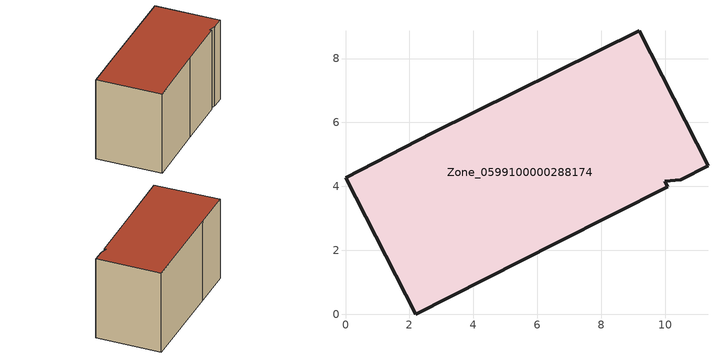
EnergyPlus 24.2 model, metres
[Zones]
Zone_0599100000288174
 floor ground (C_G): 9.18,8.87 11.34,4.64 10.49,4.21 9.99,4.16 10.07,4 6.61,2.24 2.2,0 0,4.28 2.73,5.67 z2.58
 wall outside (C_F): 0,4.28 2.2,0 6.61,2.24 10.07,4 9.99,4.16 10.49,4.21 11.34,4.64 9.18,8.87 2.73,5.67 0,4.28 z2.58:8.85
 roof outside (C_R): 10.49,4.21 11.34,4.64 9.18,8.87 2.73,5.67 0,4.28 2.2,0 6.61,2.24 10.07,4 9.99,4.16 z8.85
[BUILDING]
Pand.0599100000288174: North Axis=0; Terrain=City; Loads Convergence Tolerance Value=0.04; Temperature Convergence Tolerance Value=0.4; Solar Distribution=FullExterior; Maximum Number of Warmup Days=25; Minimum Number of Warmup Days=1
[Site:Location]
Rotterdam.The.Hague.AP_ZH_NLD Design_Conditions: Latitude=51.96; Longitude=4.45; Time Zone=1; Elevation=-4.5
[SITE:GROUNDTEMPERATURE:BUILDINGSURFACE]
18, 18, 18, 18, 18, 18, 18, 18, 18, 18, 18, 18
[MATERIAL] Thermal Absorptance=0.9; Solar Absorptance=0.7; Visible Absorptance=0.7
Name | Roughness | Thickness | Conductivity | Density | Specific Heat
G.TC.1946 | MediumSmooth | 0.15 | 1 | 540 | 1210
F.TC.1946 | Rough | 0.3 | 0.857143 | 1920 | 840
R.TC.1946 | MediumRough | 0.2 | 0.909091 | 1500 | 1000
[CONSTRUCTION]
C_G: G.TC.1946
C_F: F.TC.1946
C_R: R.TC.1946
[ZONE]
Zone_0599100000288174: Type=1; Multiplier=1; Ceiling Height=Autocalculate; Volume=Autocalculate; Floor Area=autocalculate; Part of Total Floor Area=Yes
[ZONEINFILTRATION:DESIGNFLOWRATE]
Infil_Zone_0599100000288174: Zone or ZoneList or Space or SpaceList=Zone_0599100000288174; Schedule=AlwaysOn; Design Flow Rate Calculation Method=Flow/Area; Flow Rate per Floor Area=0.003; Constant Term Coefficient=1; Temperature Term Coefficient=0; Velocity Term Coefficient=0; Velocity Squared Term Coefficient=0
[HVACTEMPLATE:ZONE:IDEALLOADSAIRSYSTEM]
Zone_0599100000288174: Maximum Heating Supply Air Temperature=50; Minimum Cooling Supply Air Temperature=13; Maximum Heating Supply Air Humidity Ratio=0.0156; Minimum Cooling Supply Air Humidity Ratio=0.0077; Heating Limit=NoLimit; Cooling Limit=NoLimit; Dehumidification Control Type=ConstantSensibleHeatRatio; Cooling Sensible Heat Ratio=0.7; Dehumidification Setpoint=60; Humidification Control Type=None; Humidification Setpoint=30; Outdoor Air Method=None; Outdoor Air Flow Rate per Person=0.00944; Outdoor Air Flow Rate per Zone Floor Area=0; Outdoor Air Flow Rate per Zone=0; Demand Controlled Ventilation Type=None; Outdoor Air Economizer Type=NoEconomizer; Heat Recovery Type=None; Sensible Heat Recovery Effectiveness=0.7; Latent Heat Recovery Effectiveness=0.65
[ZONECONTROL:THERMOSTAT]
ThermostatControl_Zone_0599100000288174: Zone or ZoneList=Zone_0599100000288174; Control Type Schedule=DualSetpointControlType; Control 1=Thermostat_Zone_0599100000288174; Temperature Difference Between Cutout And Setpoint=0
[THERMOSTATSETPOINT:DUALSETPOINT]
Thermostat_Zone_0599100000288174: Heating Setpoint Temperature Schedule=HeatingSetpoint_Zone_0599100000288174; Cooling Setpoint Temperature Schedule=CoolingSetpoint_Zone_0599100000288174
[SCHEDULE:COMPACT]
HeatingSetpoint_Zone_0599100000288174: Through: 12/31, For: AllDays, Until: 24:00, 21
CoolingSetpoint_Zone_0599100000288174: Through: 12/31, For: AllDays, Until: 24:00, 24
DualSetpointControlType: Through: 12/31, For: AllDays, Until: 24:00, 4
AlwaysOn: Through: 12/31, For: AllDays, Until: 24:00, 1
